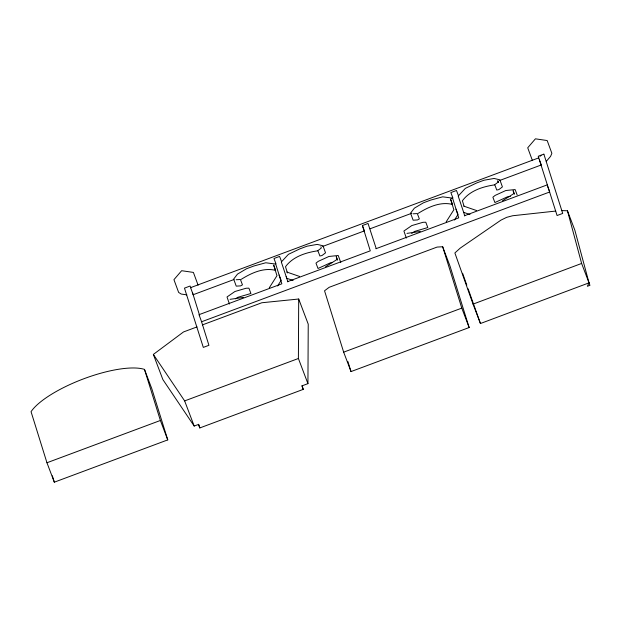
<?xml version="1.0" encoding="UTF-8"?>
<svg xmlns="http://www.w3.org/2000/svg" width="621" height="621" viewBox="0 0 621 621"><rect width="100%" height="100%" fill="white"/><g stroke="black" fill="none" stroke-linecap="round" stroke-linejoin="round"><path stroke-width="0.93" d="M197.012 326.91L183.513 331.948L153.348 354.436L162.881 379.586L194.179 426.053L198.479 424.446L199.807 427.939L303.234 389.383L301.915 385.889L307.931 383.646L298.398 358.496L298.701 299.019L261.821 302.753L202.415 324.899M307.931 383.646L308.233 324.162L298.701 299.019M567.454 210.783L574.852 230.189L589.019 282.858L587.357 286.289L589.95 285.318L581.621 263.451L567.454 210.783L561.415 210.573M269.312 287.748L276.974 275.701L273.659 265.051L275.344 269.498M277.571 285.986L281.142 280.374L279.116 275.033M446.196 221.813L453.866 209.758L450.543 199.108L452.235 203.556M454.456 220.051L458.026 214.439L456 209.098M540.099 156.321L541.062 155.203M546.27 161.382L550.602 156.345L551.867 153.294L547.171 140.54L535.418 138.825L527.718 147.79L532.414 160.544M235.545 298.848L237.696 297.358L250.923 293.492L248.897 288.152L246.087 288.245L234.909 291.513L227.014 296.962L229.444 304.003M411.707 233.403L414.587 231.423L427.807 227.55L425.781 222.217L422.971 222.302L411.793 225.578L403.898 231.02L406.328 238.06M325.559 266.782L337.11 259.423L336.225 256.589L337.576 260.145M502.443 200.847L513.994 193.488L513.109 190.647L514.46 194.21M241.266 279.31C251.35 273.023 263.607 267.286 275.685 270.391M418.158 213.376C428.242 207.08 440.499 201.344 452.569 204.449M589.019 282.858L480.444 323.525L473.047 304.119L581.621 263.451M538.756 157.866L190.6 287.647L193.162 294.727L234.024 279.497M287.461 281.709L370.287 250.837L362.416 225.547L368.028 223.451L376.241 248.664M322.664 246.452L364.434 230.88M370.054 228.792L411.824 213.22M451.133 198.565L452.88 197.913L450.854 192.572L456.474 190.484L458.5 195.825M499.556 180.517L541.326 164.945L539.3 159.605M375.907 248.742L458.733 217.862L452.593 198.146L442.664 196.826L430.749 200.071L423.421 202.803L414.362 208.182L410.551 213.119L413.12 220.199L417.467 219.95L419.346 218.91L417.32 213.57L413.112 213.803M464.353 215.774L547.179 184.895M190.771 287.81L190.096 286.033L184.476 288.128L203.308 347.403L208.92 345.307L201.584 321.763L549.74 191.974M153.348 354.436L184.647 400.902L298.398 358.496M46.955 462.754L160.389 420.471L144.483 369.402A65.252 19.802 -20.8 0 0 84.068 378.67A65.252 19.802 -20.8 0 0 31.05 411.684L46.955 462.754L54.322 482.175L167.755 439.893L151.842 388.816L144.483 369.402M343.661 352.154L461.791 308.117L442.672 246.754L437.075 247.08L329.161 287.306L324.542 290.791L343.661 352.154L351.02 371.575L469.15 327.539L450.039 266.176L442.672 246.754M494.627 184.864C482.688 186.618 469.794 190.67 462.389 200.793L464.05 206.118M317.735 250.806C305.804 252.561 292.91 256.605 285.505 266.727L287.438 272.945M406.98 233.38L420.231 231.493M230.088 299.322L243.347 297.428M555.764 211.062L512.682 215.743L506.643 217.35L500.968 220.129L460.239 248.105L454.875 252.957L473.047 304.119M510.384 196.477L507.528 196.779L494.898 202.547L492.872 197.206L495.147 195.398L505.828 190.523L515.12 189.56L517.146 194.901M332.546 262.52L330.636 262.714L318.006 268.482L315.98 263.141L318.262 261.34L328.936 256.465L338.228 255.503L340.797 262.582M236.221 279.745L240.436 279.504L242.454 284.845L240.575 285.893L236.228 286.134L233.667 279.054L237.47 274.125L246.529 268.738L253.865 266.005L265.772 262.768L275.708 264.088L281.849 283.805L199.015 314.676L201.584 321.763M186.874 294.866L181.216 294.043L178.638 292.421L173.942 279.667L181.643 270.702L193.395 272.417L198.091 285.171M463.685 206.102L476.478 210.519M498.477 182.535L497.801 180.758L498.213 182.077L494.751 184.701L496.769 190.042L498.842 189.615L502.42 186.905L499.858 179.826L494.091 178.46L483.906 180.253L476.579 182.985L465.339 188.373L458.205 196.057L463.646 212.343L469.996 214.54M286.793 272.037L299.594 276.461M293.112 280.482L286.755 278.286L281.321 261.992L288.447 254.315L299.695 248.928L307.022 246.195L317.199 244.402L322.967 245.769L325.536 252.848L321.957 255.557L319.885 255.984L317.859 250.643L321.329 248.02L320.91 246.692M547.722 186.634L549.406 191.082M461.791 308.117L469.15 327.539M362.416 225.547L364.1 229.995M281.608 261.759L279.582 256.419L273.97 258.515L275.996 263.855M184.647 400.902L194.179 426.053M160.389 420.471L167.755 439.893M462.598 273.271L466.813 285.148M468.118 288.804L480.444 323.525M463.646 212.343L464.733 215.852M347.884 361.5L351.02 371.575M286.188 276.461L287.849 281.787M302.093 385.703L303.234 389.383M192.626 292.988L199.636 315.507M198.658 424.259L199.807 427.939M52.327 475.787L54.322 482.175M543.872 154.155L538.252 156.251L557.076 215.526L562.696 213.43L543.872 154.155"/></g></svg>
